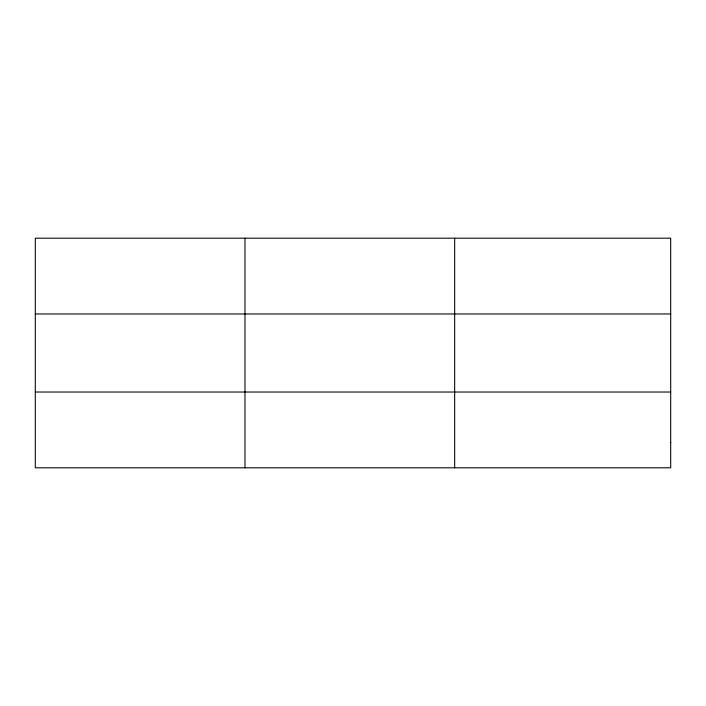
<?xml version="1.0" encoding="UTF-8"?>
<svg xmlns="http://www.w3.org/2000/svg" width="706" height="706" viewBox="0 0 706 706"><rect width="100%" height="100%" fill="white"/><g stroke="black" fill="none" stroke-linecap="round" stroke-linejoin="round"><path stroke-width="1.06" d="M244.982 238.196L244.982 467.804M454.664 238.196L454.664 467.804M35.3 313.967L670.7 313.967M35.3 392.033L670.7 392.033M670.7 442.547L670.7 467.804L35.3 467.804L35.3 238.196L670.7 238.196L670.7 442.547"/></g></svg>
